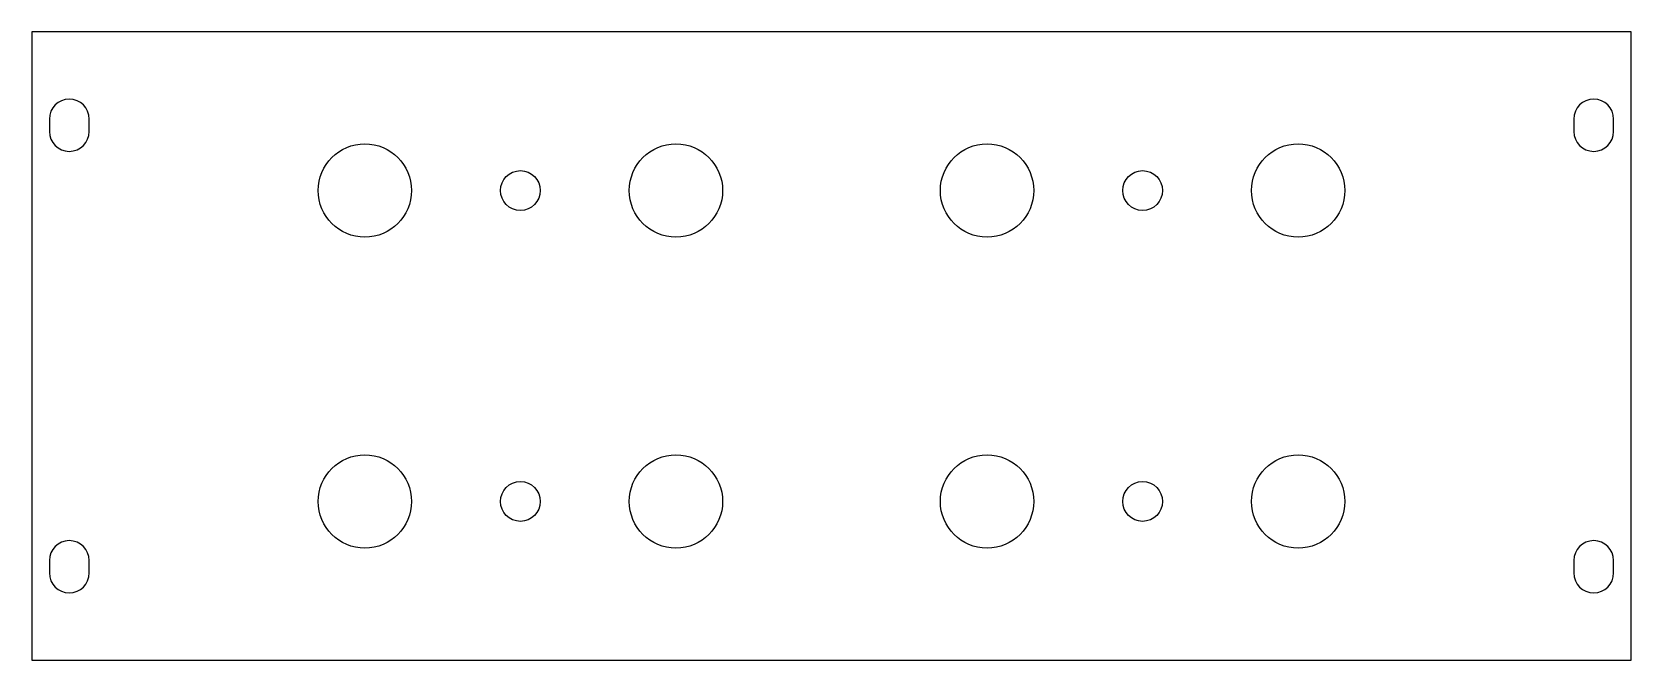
# Model space of a CAD drawing. Header units: millimetres. Extents: x -64 to 64, y -25 to 25.
import ezdxf

# ---------------------------------------------------------------- set-up
doc = ezdxf.new("R2010")
doc.units = ezdxf.units.MM
doc.layers.add('Pad001', color=7, linetype='CONTINUOUS')

msp = doc.modelspace()

# ---------------------------------------------------------------- linework, layer by layer
at = {"layer": 'Pad001'}
for p, q in [((-64.25, 25.25), (-64.25, 25.25, 0.75)), ((-64.25, 25.25), (-64.25, -25.25)), ((-64.25, 25.25, 0.75), (-64.25, -25.25, 0.75)), ((-64.25, 25.25), (-64.25, 25.25, 0.75)), ((64.25, 25.25), (-64.25, 25.25)), ((64.25, 25.25, 0.75), (-64.25, 25.25, 0.75)), ((-64.25, 25.25), (-64.25, -25.25)), ((64.25, 25.25), (-64.25, 25.25)), ((-64.25, 25.25, 0.75), (-64.25, -25.25, 0.75)), ((64.25, 25.25, 0.75), (-64.25, 25.25, 0.75)), ((64.25, 25.25), (64.25, 25.25, 0.75)), ((64.25, -25.25), (64.25, 25.25)), ((64.25, -25.25, 0.75), (64.25, 25.25, 0.75)), ((64.25, 25.25), (64.25, 25.25, 0.75)), ((64.25, -25.25), (64.25, 25.25)), ((64.25, -25.25, 0.75), (64.25, 25.25, 0.75)), ((-62.85, 18.25), (-62.85, 18.25, 0.75)), ((-62.85, 18.25), (-62.85, 18.25, 0.75)), ((-62.85, 18.25), (-62.85, 17.25)), ((-62.85, 18.25, 0.75), (-62.85, 17.25, 0.75)), ((-62.85, 18.25), (-62.85, 17.25)), ((-62.85, 18.25, 0.75), (-62.85, 17.25, 0.75)), ((-59.65, 18.25), (-59.65, 18.25, 0.75)), ((-59.65, 17.25), (-59.65, 18.25)), ((-59.65, 17.25, 0.75), (-59.65, 18.25, 0.75)), ((-59.65, 18.25), (-59.65, 18.25, 0.75)), ((-59.65, 17.25), (-59.65, 18.25)), ((-59.65, 17.25, 0.75), (-59.65, 18.25, 0.75)), ((59.65, 18.25), (59.65, 18.25, 0.75)), ((59.65, 18.25), (59.65, 18.25, 0.75)), ((59.65, 18.25), (59.65, 17.25)), ((59.65, 18.25, 0.75), (59.65, 17.25, 0.75)), ((59.65, 18.25), (59.65, 17.25)), ((59.65, 18.25, 0.75), (59.65, 17.25, 0.75)), ((62.85, 18.25), (62.85, 18.25, 0.75)), ((62.85, 18.25), (62.85, 18.25, 0.75)), ((62.85, 17.25), (62.85, 18.25)), ((62.85, 17.25, 0.75), (62.85, 18.25, 0.75)), ((62.85, 17.25), (62.85, 18.25)), ((62.85, 17.25, 0.75), (62.85, 18.25, 0.75)), ((-62.85, 17.25), (-62.85, 17.25, 0.75)), ((-62.85, 17.25), (-62.85, 17.25, 0.75)), ((-59.65, 17.25), (-59.65, 17.25, 0.75)), ((-59.65, 17.25), (-59.65, 17.25, 0.75)), ((59.65, 17.25), (59.65, 17.25, 0.75)), ((59.65, 17.25), (59.65, 17.25, 0.75)), ((62.85, 17.25), (62.85, 17.25, 0.75)), ((62.85, 17.25), (62.85, 17.25, 0.75)), ((-33.75, 12.5), (-33.75, 12.5, 0.75)), ((-33.75, 12.5), (-33.75, 12.5, 0.75)), ((-23.4, 12.5), (-23.4, 12.5, 0.75)), ((-23.4, 12.5), (-23.4, 12.5, 0.75)), ((-8.75, 12.5), (-8.75, 12.5, 0.75)), ((-8.75, 12.5), (-8.75, 12.5, 0.75)), ((16.25, 12.5), (16.25, 12.5, 0.75)), ((16.25, 12.5), (16.25, 12.5, 0.75)), ((26.6, 12.5), (26.6, 12.5, 0.75)), ((26.6, 12.5), (26.6, 12.5, 0.75)), ((41.25, 12.5), (41.25, 12.5, 0.75)), ((41.25, 12.5), (41.25, 12.5, 0.75)), ((-33.75, -12.5), (-33.75, -12.5, 0.75)), ((-33.75, -12.5), (-33.75, -12.5, 0.75)), ((-23.4, -12.5), (-23.4, -12.5, 0.75)), ((-23.4, -12.5), (-23.4, -12.5, 0.75)), ((-8.75, -12.5), (-8.75, -12.5, 0.75)), ((-8.75, -12.5), (-8.75, -12.5, 0.75)), ((16.25, -12.5), (16.25, -12.5, 0.75)), ((16.25, -12.5), (16.25, -12.5, 0.75)), ((26.6, -12.5), (26.6, -12.5, 0.75)), ((26.6, -12.5), (26.6, -12.5, 0.75)), ((41.25, -12.5), (41.25, -12.5, 0.75)), ((41.25, -12.5), (41.25, -12.5, 0.75)), ((-62.85, -17.25), (-62.85, -17.25, 0.75)), ((-62.85, -17.25), (-62.85, -17.25, 0.75)), ((-62.85, -17.25), (-62.85, -18.25)), ((-62.85, -17.25, 0.75), (-62.85, -18.25, 0.75)), ((-62.85, -17.25), (-62.85, -18.25)), ((-62.85, -17.25, 0.75), (-62.85, -18.25, 0.75)), ((-59.65, -17.25), (-59.65, -17.25, 0.75)), ((-59.65, -18.25), (-59.65, -17.25)), ((-59.65, -18.25, 0.75), (-59.65, -17.25, 0.75)), ((-59.65, -17.25), (-59.65, -17.25, 0.75)), ((-59.65, -18.25), (-59.65, -17.25)), ((-59.65, -18.25, 0.75), (-59.65, -17.25, 0.75)), ((59.65, -17.25), (59.65, -17.25, 0.75)), ((59.65, -17.25), (59.65, -17.25, 0.75)), ((59.65, -17.25), (59.65, -18.25)), ((59.65, -17.25, 0.75), (59.65, -18.25, 0.75)), ((59.65, -17.25), (59.65, -18.25)), ((59.65, -17.25, 0.75), (59.65, -18.25, 0.75)), ((62.85, -17.25), (62.85, -17.25, 0.75)), ((62.85, -18.25), (62.85, -17.25)), ((62.85, -18.25, 0.75), (62.85, -17.25, 0.75)), ((62.85, -17.25), (62.85, -17.25, 0.75)), ((62.85, -18.25), (62.85, -17.25)), ((62.85, -18.25, 0.75), (62.85, -17.25, 0.75)), ((-62.85, -18.25), (-62.85, -18.25, 0.75)), ((-62.85, -18.25), (-62.85, -18.25, 0.75)), ((-59.65, -18.25), (-59.65, -18.25, 0.75)), ((-59.65, -18.25), (-59.65, -18.25, 0.75)), ((59.65, -18.25), (59.65, -18.25, 0.75)), ((59.65, -18.25), (59.65, -18.25, 0.75)), ((62.85, -18.25), (62.85, -18.25, 0.75)), ((62.85, -18.25), (62.85, -18.25, 0.75)), ((-64.25, -25.25), (-64.25, -25.25, 0.75)), ((-64.25, -25.25), (-64.25, -25.25, 0.75)), ((-64.25, -25.25), (64.25, -25.25)), ((-64.25, -25.25, 0.75), (64.25, -25.25, 0.75)), ((-64.25, -25.25), (64.25, -25.25)), ((-64.25, -25.25, 0.75), (64.25, -25.25, 0.75)), ((64.25, -25.25), (64.25, -25.25, 0.75)), ((64.25, -25.25), (64.25, -25.25, 0.75))]:
    msp.add_line(p, q, dxfattribs=at)
for centre, radius in [((-37.5, 12.5), 3.75), ((-37.5, 12.5), 3.75), ((-37.5, 12.5), 3.75), ((-37.5, 12.5), 3.75), ((-12.5, 12.5), 3.75), ((-12.5, 12.5), 3.75), ((-12.5, 12.5), 3.75), ((-12.5, 12.5), 3.75), ((12.5, 12.5), 3.75), ((12.5, 12.5), 3.75), ((12.5, 12.5), 3.75), ((12.5, 12.5), 3.75), ((37.5, 12.5), 3.75), ((37.5, 12.5), 3.75), ((37.5, 12.5), 3.75), ((37.5, 12.5), 3.75), ((-25, 12.5), 1.6), ((-25, 12.5), 1.6), ((-25, 12.5), 1.6), ((-25, 12.5), 1.6), ((25, 12.5), 1.6), ((25, 12.5), 1.6), ((25, 12.5), 1.6), ((25, 12.5), 1.6), ((-37.5, -12.5), 3.75), ((-37.5, -12.5), 3.75), ((-37.5, -12.5), 3.75), ((-37.5, -12.5), 3.75), ((-12.5, -12.5), 3.75), ((-12.5, -12.5), 3.75), ((-12.5, -12.5), 3.75), ((-12.5, -12.5), 3.75), ((12.5, -12.5), 3.75), ((12.5, -12.5), 3.75), ((12.5, -12.5), 3.75), ((12.5, -12.5), 3.75), ((37.5, -12.5), 3.75), ((37.5, -12.5), 3.75), ((37.5, -12.5), 3.75), ((37.5, -12.5), 3.75), ((-25, -12.5), 1.6), ((-25, -12.5), 1.6), ((-25, -12.5), 1.6), ((-25, -12.5), 1.6), ((25, -12.5), 1.6), ((25, -12.5), 1.6), ((25, -12.5), 1.6), ((25, -12.5), 1.6)]:
    msp.add_circle(centre, radius, dxfattribs=at)
for centre, start, end in [((-61.25, 18.25), 0, 180), ((-61.25, 18.25, 0.75), 0, 180), ((-61.25, 18.25), 0, 180), ((-61.25, 18.25, 0.75), 0, 180), ((61.25, 18.25), 0, 180), ((61.25, 18.25, 0.75), 0, 180), ((61.25, 18.25), 0, 180), ((61.25, 18.25, 0.75), 0, 180), ((-61.25, 17.25), 180, 0), ((-61.25, 17.25, 0.75), 180, 0), ((-61.25, 17.25), 180, 0), ((-61.25, 17.25, 0.75), 180, 0), ((61.25, 17.25), 180, 0), ((61.25, 17.25, 0.75), 180, 0), ((61.25, 17.25), 180, 0), ((61.25, 17.25, 0.75), 180, 0), ((-61.25, -17.25), 0, 180), ((-61.25, -17.25, 0.75), 0, 180), ((-61.25, -17.25), 0, 180), ((-61.25, -17.25, 0.75), 0, 180), ((61.25, -17.25), 0, -180), ((61.25, -17.25, 0.75), 0, -180), ((61.25, -17.25), 0, -180), ((61.25, -17.25, 0.75), 0, -180), ((-61.25, -18.25), 180, 0), ((-61.25, -18.25, 0.75), 180, 0), ((-61.25, -18.25), 180, 0), ((-61.25, -18.25, 0.75), 180, 0), ((61.25, -18.25), -180, 0), ((61.25, -18.25, 0.75), -180, 0), ((61.25, -18.25), -180, 0), ((61.25, -18.25, 0.75), -180, 0)]:
    msp.add_arc(centre, 1.6, start, end, dxfattribs=at)

doc.saveas('drawing.dxf')
